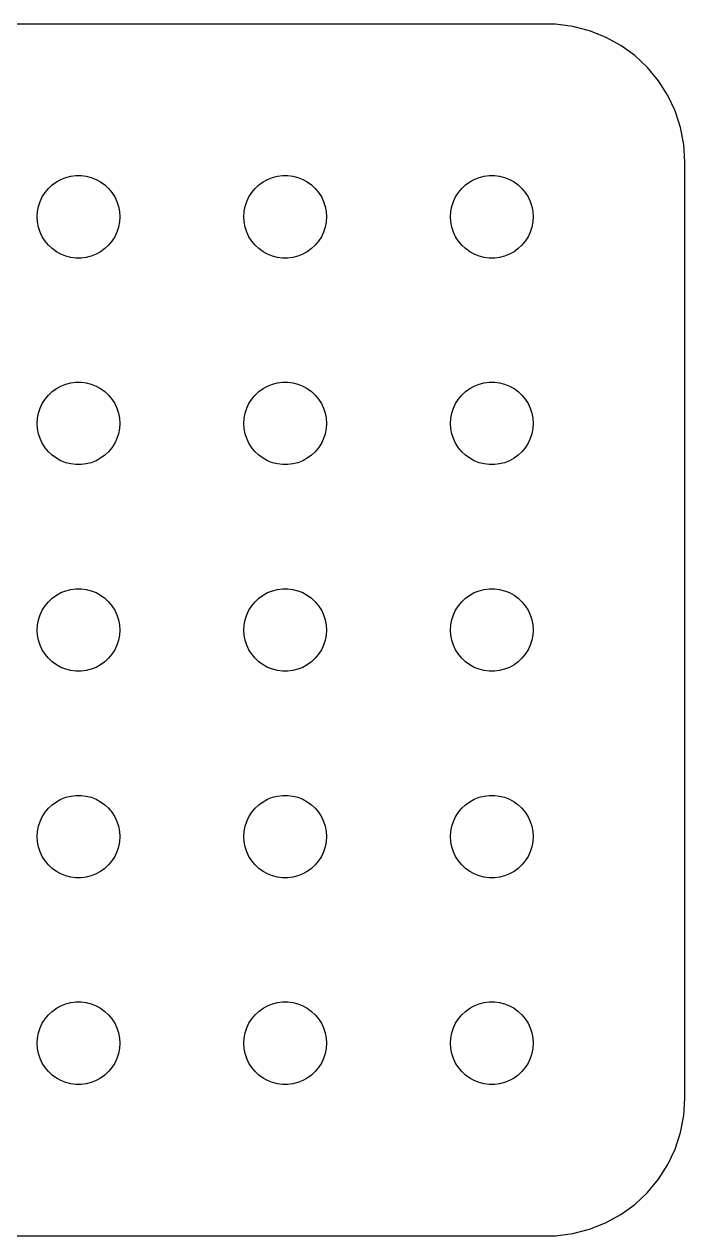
# Model space of a CAD drawing. Header units: metres. Extents: x -44.5 to 44.5, y 32 to 130.
# Drawn here: x 20.53 to 44.5, y 32.01 to 75.99 of the extents above; entities that cross this region are included whole.
import ezdxf

# ---------------------------------------------------------------- set-up
doc = ezdxf.new("R2010")
doc.units = ezdxf.units.M

msp = doc.modelspace()

# ---------------------------------------------------------------- linework, layer by layer
for p, q in [((39.8139, 75.9901), (-39.8139, 75.9901)), ((40.4369, 75.9114), (39.8139, 75.9901)), ((41.0451, 75.7553), (40.4369, 75.9114)), ((41.6289, 75.5241), (41.0451, 75.7553)), ((42.1791, 75.2216), (41.6289, 75.5241)), ((42.6871, 74.8526), (42.1791, 75.2216)), ((43.1448, 74.4227), (42.6871, 74.8526)), ((43.5451, 73.9389), (43.1448, 74.4227)), ((43.8815, 73.4088), (43.5451, 73.9389)), ((44.1489, 72.8406), (43.8815, 73.4088)), ((44.3429, 72.2434), (44.1489, 72.8406)), ((44.4606, 71.6267), (44.3429, 72.2434)), ((44.5, 71), (44.4606, 71.6267)), ((44.5, 37), (44.5, 71)), ((21.8613, 70.3572), (22.0365, 70.4266)), ((22.0365, 70.4266), (22.2189, 70.4734)), ((22.2189, 70.4734), (22.4058, 70.497)), ((22.4058, 70.497), (22.5942, 70.497)), ((22.5942, 70.497), (22.7811, 70.4734)), ((22.7811, 70.4734), (22.9635, 70.4266)), ((22.9635, 70.4266), (23.1387, 70.3572)), ((29.3613, 70.3572), (29.5365, 70.4266)), ((29.5365, 70.4266), (29.7189, 70.4734)), ((29.7189, 70.4734), (29.9058, 70.497)), ((29.9058, 70.497), (30.0942, 70.497)), ((30.0942, 70.497), (30.2811, 70.4734)), ((30.2811, 70.4734), (30.4635, 70.4266)), ((30.4635, 70.4266), (30.6387, 70.3572)), ((36.8613, 70.3572), (37.0365, 70.4266)), ((37.0365, 70.4266), (37.2189, 70.4734)), ((37.2189, 70.4734), (37.4058, 70.497)), ((37.4058, 70.497), (37.5942, 70.497)), ((37.5942, 70.497), (37.7811, 70.4734)), ((37.7811, 70.4734), (37.9635, 70.4266)), ((37.9635, 70.4266), (38.1387, 70.3572)), ((21.2865, 69.8817), (21.4065, 70.0268)), ((21.4065, 70.0268), (21.5439, 70.1558)), ((21.5439, 70.1558), (21.6963, 70.2665)), ((21.6963, 70.2665), (21.8613, 70.3572)), ((23.1387, 70.3572), (23.3037, 70.2665)), ((23.3037, 70.2665), (23.4561, 70.1558)), ((23.4561, 70.1558), (23.5934, 70.0268)), ((23.5934, 70.0268), (23.7135, 69.8817)), ((28.7865, 69.8817), (28.9065, 70.0268)), ((28.9065, 70.0268), (29.0439, 70.1558)), ((29.0439, 70.1558), (29.1963, 70.2665)), ((29.1963, 70.2665), (29.3613, 70.3572)), ((30.6387, 70.3572), (30.8037, 70.2665)), ((30.8037, 70.2665), (30.9561, 70.1558)), ((30.9561, 70.1558), (31.0934, 70.0268)), ((31.0934, 70.0268), (31.2135, 69.8817)), ((36.2865, 69.8817), (36.4065, 70.0268)), ((36.4065, 70.0268), (36.5439, 70.1558)), ((36.5439, 70.1558), (36.6963, 70.2665)), ((36.6963, 70.2665), (36.8613, 70.3572)), ((38.1387, 70.3572), (38.3037, 70.2665)), ((38.3037, 70.2665), (38.4561, 70.1558)), ((38.4561, 70.1558), (38.5934, 70.0268)), ((38.5934, 70.0268), (38.7135, 69.8817)), ((21.0471, 69.373), (21.1053, 69.5522)), ((21.1053, 69.5522), (21.1855, 69.7226)), ((21.1855, 69.7226), (21.2865, 69.8817)), ((23.7135, 69.8817), (23.8145, 69.7226)), ((23.8145, 69.7226), (23.8947, 69.5522)), ((23.8947, 69.5522), (23.9529, 69.373)), ((28.5471, 69.373), (28.6053, 69.5522)), ((28.6053, 69.5522), (28.6855, 69.7226)), ((28.6855, 69.7226), (28.7865, 69.8817)), ((31.2135, 69.8817), (31.3145, 69.7226)), ((31.3145, 69.7226), (31.3947, 69.5522)), ((31.3947, 69.5522), (31.4529, 69.373)), ((36.0471, 69.373), (36.1053, 69.5522)), ((36.1053, 69.5522), (36.1855, 69.7226)), ((36.1855, 69.7226), (36.2865, 69.8817)), ((38.7135, 69.8817), (38.8145, 69.7226)), ((38.8145, 69.7226), (38.8947, 69.5522)), ((38.8947, 69.5522), (38.9529, 69.373)), ((21, 69), (21.0118, 69.188)), ((21.0118, 69.188), (21.0471, 69.373)), ((23.9529, 69.373), (23.9882, 69.188)), ((23.9882, 69.188), (24, 69)), ((28.5, 69), (28.5118, 69.188)), ((28.5118, 69.188), (28.5471, 69.373)), ((31.4529, 69.373), (31.4882, 69.188)), ((31.4882, 69.188), (31.5, 69)), ((36, 69), (36.0118, 69.188)), ((36.0118, 69.188), (36.0471, 69.373)), ((38.9529, 69.373), (38.9882, 69.188)), ((38.9882, 69.188), (39, 69)), ((21.0118, 68.812), (21, 69)), ((21.0471, 68.627), (21.0118, 68.812)), ((21.1053, 68.4478), (21.0471, 68.627)), ((23.9529, 68.627), (23.8947, 68.4478)), ((23.9882, 68.812), (23.9529, 68.627)), ((24, 69), (23.9882, 68.812)), ((28.5118, 68.812), (28.5, 69)), ((28.5471, 68.627), (28.5118, 68.812)), ((28.6053, 68.4478), (28.5471, 68.627)), ((31.4529, 68.627), (31.3947, 68.4478)), ((31.4882, 68.812), (31.4529, 68.627)), ((31.5, 69), (31.4882, 68.812)), ((36.0118, 68.812), (36, 69)), ((36.0471, 68.627), (36.0118, 68.812)), ((36.1053, 68.4478), (36.0471, 68.627)), ((38.9529, 68.627), (38.8947, 68.4478)), ((38.9882, 68.812), (38.9529, 68.627)), ((39, 69), (38.9882, 68.812)), ((21.1855, 68.2774), (21.1053, 68.4478)), ((21.2865, 68.1183), (21.1855, 68.2774)), ((23.8145, 68.2774), (23.7135, 68.1183)), ((23.8947, 68.4478), (23.8145, 68.2774)), ((28.6855, 68.2774), (28.6053, 68.4478)), ((28.7865, 68.1183), (28.6855, 68.2774)), ((31.3145, 68.2774), (31.2135, 68.1183)), ((31.3947, 68.4478), (31.3145, 68.2774)), ((36.1855, 68.2774), (36.1053, 68.4478)), ((36.2865, 68.1183), (36.1855, 68.2774)), ((38.8145, 68.2774), (38.7135, 68.1183)), ((38.8947, 68.4478), (38.8145, 68.2774)), ((21.4065, 67.9732), (21.2865, 68.1183)), ((21.5439, 67.8442), (21.4065, 67.9732)), ((21.6963, 67.7335), (21.5439, 67.8442)), ((21.8613, 67.6427), (21.6963, 67.7335)), ((23.3037, 67.7335), (23.1387, 67.6427)), ((23.4561, 67.8442), (23.3037, 67.7335)), ((23.5934, 67.9732), (23.4561, 67.8442)), ((23.7135, 68.1183), (23.5934, 67.9732)), ((28.9065, 67.9732), (28.7865, 68.1183)), ((29.0439, 67.8442), (28.9065, 67.9732)), ((29.1963, 67.7335), (29.0439, 67.8442)), ((29.3613, 67.6427), (29.1963, 67.7335)), ((30.8037, 67.7335), (30.6387, 67.6427)), ((30.9561, 67.8442), (30.8037, 67.7335)), ((31.0934, 67.9732), (30.9561, 67.8442)), ((31.2135, 68.1183), (31.0934, 67.9732)), ((36.4065, 67.9732), (36.2865, 68.1183)), ((36.5439, 67.8442), (36.4065, 67.9732)), ((36.6963, 67.7335), (36.5439, 67.8442)), ((36.8613, 67.6427), (36.6963, 67.7335)), ((38.3037, 67.7335), (38.1387, 67.6427)), ((38.4561, 67.8442), (38.3037, 67.7335)), ((38.5934, 67.9732), (38.4561, 67.8442)), ((38.7135, 68.1183), (38.5934, 67.9732)), ((22.0365, 67.5734), (21.8613, 67.6427)), ((22.2189, 67.5266), (22.0365, 67.5734)), ((22.4058, 67.5029), (22.2189, 67.5266)), ((22.5942, 67.5029), (22.4058, 67.5029)), ((22.7811, 67.5266), (22.5942, 67.5029)), ((22.9635, 67.5734), (22.7811, 67.5266)), ((23.1387, 67.6427), (22.9635, 67.5734)), ((29.5365, 67.5734), (29.3613, 67.6427)), ((29.7189, 67.5266), (29.5365, 67.5734)), ((29.9058, 67.5029), (29.7189, 67.5266)), ((30.0942, 67.5029), (29.9058, 67.5029)), ((30.2811, 67.5266), (30.0942, 67.5029)), ((30.4635, 67.5734), (30.2811, 67.5266)), ((30.6387, 67.6427), (30.4635, 67.5734)), ((37.0365, 67.5734), (36.8613, 67.6427)), ((37.2189, 67.5266), (37.0365, 67.5734)), ((37.4058, 67.5029), (37.2189, 67.5266)), ((37.5942, 67.5029), (37.4058, 67.5029)), ((37.7811, 67.5266), (37.5942, 67.5029)), ((37.9635, 67.5734), (37.7811, 67.5266)), ((38.1387, 67.6427), (37.9635, 67.5734)), ((21.8613, 62.8572), (22.0365, 62.9266)), ((22.0365, 62.9266), (22.2189, 62.9734)), ((22.2189, 62.9734), (22.4058, 62.997)), ((22.4058, 62.997), (22.5942, 62.997)), ((22.5942, 62.997), (22.7811, 62.9734)), ((22.7811, 62.9734), (22.9635, 62.9266)), ((22.9635, 62.9266), (23.1387, 62.8572)), ((29.3613, 62.8572), (29.5365, 62.9266)), ((29.5365, 62.9266), (29.7189, 62.9734)), ((29.7189, 62.9734), (29.9058, 62.997)), ((29.9058, 62.997), (30.0942, 62.997)), ((30.0942, 62.997), (30.2811, 62.9734)), ((30.2811, 62.9734), (30.4635, 62.9266)), ((30.4635, 62.9266), (30.6387, 62.8572)), ((36.8613, 62.8572), (37.0365, 62.9266)), ((37.0365, 62.9266), (37.2189, 62.9734)), ((37.2189, 62.9734), (37.4058, 62.997)), ((37.4058, 62.997), (37.5942, 62.997)), ((37.5942, 62.997), (37.7811, 62.9734)), ((37.7811, 62.9734), (37.9635, 62.9266)), ((37.9635, 62.9266), (38.1387, 62.8572)), ((21.2865, 62.3817), (21.4065, 62.5268)), ((21.4065, 62.5268), (21.5439, 62.6558)), ((21.5439, 62.6558), (21.6963, 62.7665)), ((21.6963, 62.7665), (21.8613, 62.8572)), ((23.1387, 62.8572), (23.3037, 62.7665)), ((23.3037, 62.7665), (23.4561, 62.6558)), ((23.4561, 62.6558), (23.5934, 62.5268)), ((23.5934, 62.5268), (23.7135, 62.3817)), ((28.7865, 62.3817), (28.9065, 62.5268)), ((28.9065, 62.5268), (29.0439, 62.6558)), ((29.0439, 62.6558), (29.1963, 62.7665)), ((29.1963, 62.7665), (29.3613, 62.8572)), ((30.6387, 62.8572), (30.8037, 62.7665)), ((30.8037, 62.7665), (30.9561, 62.6558)), ((30.9561, 62.6558), (31.0934, 62.5268)), ((31.0934, 62.5268), (31.2135, 62.3817)), ((36.2865, 62.3817), (36.4065, 62.5268)), ((36.4065, 62.5268), (36.5439, 62.6558)), ((36.5439, 62.6558), (36.6963, 62.7665)), ((36.6963, 62.7665), (36.8613, 62.8572)), ((38.1387, 62.8572), (38.3037, 62.7665)), ((38.3037, 62.7665), (38.4561, 62.6558)), ((38.4561, 62.6558), (38.5934, 62.5268)), ((38.5934, 62.5268), (38.7135, 62.3817)), ((21.0471, 61.873), (21.1053, 62.0522)), ((21.1053, 62.0522), (21.1855, 62.2226)), ((21.1855, 62.2226), (21.2865, 62.3817)), ((23.7135, 62.3817), (23.8145, 62.2226)), ((23.8145, 62.2226), (23.8947, 62.0522)), ((23.8947, 62.0522), (23.9529, 61.873)), ((28.5471, 61.873), (28.6053, 62.0522)), ((28.6053, 62.0522), (28.6855, 62.2226)), ((28.6855, 62.2226), (28.7865, 62.3817)), ((31.2135, 62.3817), (31.3145, 62.2226)), ((31.3145, 62.2226), (31.3947, 62.0522)), ((31.3947, 62.0522), (31.4529, 61.873)), ((36.0471, 61.873), (36.1053, 62.0522)), ((36.1053, 62.0522), (36.1855, 62.2226)), ((36.1855, 62.2226), (36.2865, 62.3817)), ((38.7135, 62.3817), (38.8145, 62.2226)), ((38.8145, 62.2226), (38.8947, 62.0522)), ((38.8947, 62.0522), (38.9529, 61.873)), ((21, 61.5), (21.0118, 61.688)), ((21.0118, 61.688), (21.0471, 61.873)), ((23.9529, 61.873), (23.9882, 61.688)), ((23.9882, 61.688), (24, 61.5)), ((28.5, 61.5), (28.5118, 61.688)), ((28.5118, 61.688), (28.5471, 61.873)), ((31.4529, 61.873), (31.4882, 61.688)), ((31.4882, 61.688), (31.5, 61.5)), ((36, 61.5), (36.0118, 61.688)), ((36.0118, 61.688), (36.0471, 61.873)), ((38.9529, 61.873), (38.9882, 61.688)), ((38.9882, 61.688), (39, 61.5)), ((21.0118, 61.312), (21, 61.5)), ((21.0471, 61.127), (21.0118, 61.312)), ((23.9882, 61.312), (23.9529, 61.127)), ((24, 61.5), (23.9882, 61.312)), ((28.5118, 61.312), (28.5, 61.5)), ((28.5471, 61.127), (28.5118, 61.312)), ((31.4882, 61.312), (31.4529, 61.127)), ((31.5, 61.5), (31.4882, 61.312)), ((36.0118, 61.312), (36, 61.5)), ((36.0471, 61.127), (36.0118, 61.312)), ((38.9882, 61.312), (38.9529, 61.127)), ((39, 61.5), (38.9882, 61.312)), ((21.1053, 60.9478), (21.0471, 61.127)), ((21.1855, 60.7774), (21.1053, 60.9478)), ((21.2865, 60.6183), (21.1855, 60.7774)), ((23.8145, 60.7774), (23.7135, 60.6183)), ((23.8947, 60.9478), (23.8145, 60.7774)), ((23.9529, 61.127), (23.8947, 60.9478)), ((28.6053, 60.9478), (28.5471, 61.127)), ((28.6855, 60.7774), (28.6053, 60.9478)), ((28.7865, 60.6183), (28.6855, 60.7774)), ((31.3145, 60.7774), (31.2135, 60.6183)), ((31.3947, 60.9478), (31.3145, 60.7774)), ((31.4529, 61.127), (31.3947, 60.9478)), ((36.1053, 60.9478), (36.0471, 61.127)), ((36.1855, 60.7774), (36.1053, 60.9478)), ((36.2865, 60.6183), (36.1855, 60.7774)), ((38.8145, 60.7774), (38.7135, 60.6183)), ((38.8947, 60.9478), (38.8145, 60.7774)), ((38.9529, 61.127), (38.8947, 60.9478)), ((21.4065, 60.4732), (21.2865, 60.6183)), ((21.5439, 60.3442), (21.4065, 60.4732)), ((21.6963, 60.2335), (21.5439, 60.3442)), ((23.4561, 60.3442), (23.3037, 60.2335)), ((23.5934, 60.4732), (23.4561, 60.3442)), ((23.7135, 60.6183), (23.5934, 60.4732)), ((28.9065, 60.4732), (28.7865, 60.6183)), ((29.0439, 60.3442), (28.9065, 60.4732)), ((29.1963, 60.2335), (29.0439, 60.3442)), ((30.9561, 60.3442), (30.8037, 60.2335)), ((31.0934, 60.4732), (30.9561, 60.3442)), ((31.2135, 60.6183), (31.0934, 60.4732)), ((36.4065, 60.4732), (36.2865, 60.6183)), ((36.5439, 60.3442), (36.4065, 60.4732)), ((36.6963, 60.2335), (36.5439, 60.3442)), ((38.4561, 60.3442), (38.3037, 60.2335)), ((38.5934, 60.4732), (38.4561, 60.3442)), ((38.7135, 60.6183), (38.5934, 60.4732)), ((21.8613, 60.1427), (21.6963, 60.2335)), ((22.0365, 60.0734), (21.8613, 60.1427)), ((22.2189, 60.0266), (22.0365, 60.0734)), ((22.4058, 60.0029), (22.2189, 60.0266)), ((22.5942, 60.0029), (22.4058, 60.0029)), ((22.7811, 60.0266), (22.5942, 60.0029)), ((22.9635, 60.0734), (22.7811, 60.0266)), ((23.1387, 60.1427), (22.9635, 60.0734)), ((23.3037, 60.2335), (23.1387, 60.1427)), ((29.3613, 60.1427), (29.1963, 60.2335)), ((29.5365, 60.0734), (29.3613, 60.1427)), ((29.7189, 60.0266), (29.5365, 60.0734)), ((29.9058, 60.0029), (29.7189, 60.0266)), ((30.0942, 60.0029), (29.9058, 60.0029)), ((30.2811, 60.0266), (30.0942, 60.0029)), ((30.4635, 60.0734), (30.2811, 60.0266)), ((30.6387, 60.1427), (30.4635, 60.0734)), ((30.8037, 60.2335), (30.6387, 60.1427)), ((36.8613, 60.1427), (36.6963, 60.2335)), ((37.0365, 60.0734), (36.8613, 60.1427)), ((37.2189, 60.0266), (37.0365, 60.0734)), ((37.4058, 60.0029), (37.2189, 60.0266)), ((37.5942, 60.0029), (37.4058, 60.0029)), ((37.7811, 60.0266), (37.5942, 60.0029)), ((37.9635, 60.0734), (37.7811, 60.0266)), ((38.1387, 60.1427), (37.9635, 60.0734)), ((38.3037, 60.2335), (38.1387, 60.1427)), ((21.8613, 55.3572), (22.0365, 55.4266)), ((22.0365, 55.4266), (22.2189, 55.4734)), ((22.2189, 55.4734), (22.4058, 55.497)), ((22.4058, 55.497), (22.5942, 55.497)), ((22.5942, 55.497), (22.7811, 55.4734)), ((22.7811, 55.4734), (22.9635, 55.4266)), ((22.9635, 55.4266), (23.1387, 55.3572)), ((29.3613, 55.3572), (29.5365, 55.4266)), ((29.5365, 55.4266), (29.7189, 55.4734)), ((29.7189, 55.4734), (29.9058, 55.497)), ((29.9058, 55.497), (30.0942, 55.497)), ((30.0942, 55.497), (30.2811, 55.4734)), ((30.2811, 55.4734), (30.4635, 55.4266)), ((30.4635, 55.4266), (30.6387, 55.3572)), ((36.8613, 55.3572), (37.0365, 55.4266)), ((37.0365, 55.4266), (37.2189, 55.4734)), ((37.2189, 55.4734), (37.4058, 55.497)), ((37.4058, 55.497), (37.5942, 55.497)), ((37.5942, 55.497), (37.7811, 55.4734)), ((37.7811, 55.4734), (37.9635, 55.4266)), ((37.9635, 55.4266), (38.1387, 55.3572)), ((21.2865, 54.8817), (21.4065, 55.0268)), ((21.4065, 55.0268), (21.5439, 55.1558)), ((21.5439, 55.1558), (21.6963, 55.2665)), ((21.6963, 55.2665), (21.8613, 55.3572)), ((23.1387, 55.3572), (23.3037, 55.2665)), ((23.3037, 55.2665), (23.4561, 55.1558)), ((23.4561, 55.1558), (23.5934, 55.0268)), ((23.5934, 55.0268), (23.7135, 54.8817)), ((28.7865, 54.8817), (28.9065, 55.0268)), ((28.9065, 55.0268), (29.0439, 55.1558)), ((29.0439, 55.1558), (29.1963, 55.2665)), ((29.1963, 55.2665), (29.3613, 55.3572)), ((30.6387, 55.3572), (30.8037, 55.2665)), ((30.8037, 55.2665), (30.9561, 55.1558)), ((30.9561, 55.1558), (31.0934, 55.0268)), ((31.0934, 55.0268), (31.2135, 54.8817)), ((36.2865, 54.8817), (36.4065, 55.0268)), ((36.4065, 55.0268), (36.5439, 55.1558)), ((36.5439, 55.1558), (36.6963, 55.2665)), ((36.6963, 55.2665), (36.8613, 55.3572)), ((38.1387, 55.3572), (38.3037, 55.2665)), ((38.3037, 55.2665), (38.4561, 55.1558)), ((38.4561, 55.1558), (38.5934, 55.0268)), ((38.5934, 55.0268), (38.7135, 54.8817)), ((21.0471, 54.373), (21.1053, 54.5522)), ((21.1053, 54.5522), (21.1855, 54.7226)), ((21.1855, 54.7226), (21.2865, 54.8817)), ((23.7135, 54.8817), (23.8145, 54.7226)), ((23.8145, 54.7226), (23.8947, 54.5522)), ((23.8947, 54.5522), (23.9529, 54.373)), ((28.5471, 54.373), (28.6053, 54.5522)), ((28.6053, 54.5522), (28.6855, 54.7226)), ((28.6855, 54.7226), (28.7865, 54.8817)), ((31.2135, 54.8817), (31.3145, 54.7226)), ((31.3145, 54.7226), (31.3947, 54.5522)), ((31.3947, 54.5522), (31.4529, 54.373)), ((36.0471, 54.373), (36.1053, 54.5522)), ((36.1053, 54.5522), (36.1855, 54.7226)), ((36.1855, 54.7226), (36.2865, 54.8817)), ((38.7135, 54.8817), (38.8145, 54.7226)), ((38.8145, 54.7226), (38.8947, 54.5522)), ((38.8947, 54.5522), (38.9529, 54.373)), ((21, 54), (21.0118, 54.188)), ((21.0118, 54.188), (21.0471, 54.373)), ((23.9529, 54.373), (23.9882, 54.188)), ((23.9882, 54.188), (24, 54)), ((28.5, 54), (28.5118, 54.188)), ((28.5118, 54.188), (28.5471, 54.373)), ((31.4529, 54.373), (31.4882, 54.188)), ((31.4882, 54.188), (31.5, 54)), ((36, 54), (36.0118, 54.188)), ((36.0118, 54.188), (36.0471, 54.373)), ((38.9529, 54.373), (38.9882, 54.188)), ((38.9882, 54.188), (39, 54)), ((21.0118, 53.812), (21, 54)), ((21.0471, 53.627), (21.0118, 53.812)), ((23.9882, 53.812), (23.9529, 53.627)), ((24, 54), (23.9882, 53.812)), ((28.5118, 53.812), (28.5, 54)), ((28.5471, 53.627), (28.5118, 53.812)), ((31.4882, 53.812), (31.4529, 53.627)), ((31.5, 54), (31.4882, 53.812)), ((36.0118, 53.812), (36, 54)), ((36.0471, 53.627), (36.0118, 53.812)), ((38.9882, 53.812), (38.9529, 53.627)), ((39, 54), (38.9882, 53.812)), ((21.1053, 53.4478), (21.0471, 53.627)), ((21.1855, 53.2774), (21.1053, 53.4478)), ((21.2865, 53.1183), (21.1855, 53.2774)), ((23.8145, 53.2774), (23.7135, 53.1183)), ((23.8947, 53.4478), (23.8145, 53.2774)), ((23.9529, 53.627), (23.8947, 53.4478)), ((28.6053, 53.4478), (28.5471, 53.627)), ((28.6855, 53.2774), (28.6053, 53.4478)), ((28.7865, 53.1183), (28.6855, 53.2774)), ((31.3145, 53.2774), (31.2135, 53.1183)), ((31.3947, 53.4478), (31.3145, 53.2774)), ((31.4529, 53.627), (31.3947, 53.4478)), ((36.1053, 53.4478), (36.0471, 53.627)), ((36.1855, 53.2774), (36.1053, 53.4478)), ((36.2865, 53.1183), (36.1855, 53.2774)), ((38.8145, 53.2774), (38.7135, 53.1183)), ((38.8947, 53.4478), (38.8145, 53.2774)), ((38.9529, 53.627), (38.8947, 53.4478)), ((21.4065, 52.9732), (21.2865, 53.1183)), ((21.5439, 52.8442), (21.4065, 52.9732)), ((21.6963, 52.7335), (21.5439, 52.8442)), ((23.4561, 52.8442), (23.3037, 52.7335)), ((23.5934, 52.9732), (23.4561, 52.8442)), ((23.7135, 53.1183), (23.5934, 52.9732)), ((28.9065, 52.9732), (28.7865, 53.1183)), ((29.0439, 52.8442), (28.9065, 52.9732)), ((29.1963, 52.7335), (29.0439, 52.8442)), ((30.9561, 52.8442), (30.8037, 52.7335)), ((31.0934, 52.9732), (30.9561, 52.8442)), ((31.2135, 53.1183), (31.0934, 52.9732)), ((36.4065, 52.9732), (36.2865, 53.1183)), ((36.5439, 52.8442), (36.4065, 52.9732)), ((36.6963, 52.7335), (36.5439, 52.8442)), ((38.4561, 52.8442), (38.3037, 52.7335)), ((38.5934, 52.9732), (38.4561, 52.8442)), ((38.7135, 53.1183), (38.5934, 52.9732)), ((21.8613, 52.6428), (21.6963, 52.7335)), ((22.0365, 52.5734), (21.8613, 52.6428)), ((22.2189, 52.5266), (22.0365, 52.5734)), ((22.4058, 52.503), (22.2189, 52.5266)), ((22.5942, 52.503), (22.4058, 52.503)), ((22.7811, 52.5266), (22.5942, 52.503)), ((22.9635, 52.5734), (22.7811, 52.5266)), ((23.1387, 52.6428), (22.9635, 52.5734)), ((23.3037, 52.7335), (23.1387, 52.6428)), ((29.3613, 52.6428), (29.1963, 52.7335)), ((29.5365, 52.5734), (29.3613, 52.6428)), ((29.7189, 52.5266), (29.5365, 52.5734)), ((29.9058, 52.503), (29.7189, 52.5266)), ((30.0942, 52.503), (29.9058, 52.503)), ((30.2811, 52.5266), (30.0942, 52.503)), ((30.4635, 52.5734), (30.2811, 52.5266)), ((30.6387, 52.6428), (30.4635, 52.5734)), ((30.8037, 52.7335), (30.6387, 52.6428)), ((36.8613, 52.6428), (36.6963, 52.7335)), ((37.0365, 52.5734), (36.8613, 52.6428)), ((37.2189, 52.5266), (37.0365, 52.5734)), ((37.4058, 52.503), (37.2189, 52.5266)), ((37.5942, 52.503), (37.4058, 52.503)), ((37.7811, 52.5266), (37.5942, 52.503)), ((37.9635, 52.5734), (37.7811, 52.5266)), ((38.1387, 52.6428), (37.9635, 52.5734)), ((38.3037, 52.7335), (38.1387, 52.6428)), ((22.0365, 47.9266), (22.2189, 47.9734)), ((22.2189, 47.9734), (22.4058, 47.9971)), ((22.4058, 47.9971), (22.5942, 47.9971)), ((22.5942, 47.9971), (22.7811, 47.9734)), ((22.7811, 47.9734), (22.9635, 47.9266)), ((29.5365, 47.9266), (29.7189, 47.9734)), ((29.7189, 47.9734), (29.9058, 47.9971)), ((29.9058, 47.9971), (30.0942, 47.9971)), ((30.0942, 47.9971), (30.2811, 47.9734)), ((30.2811, 47.9734), (30.4635, 47.9266)), ((37.0365, 47.9266), (37.2189, 47.9734)), ((37.2189, 47.9734), (37.4058, 47.9971)), ((37.4058, 47.9971), (37.5942, 47.9971)), ((37.5942, 47.9971), (37.7811, 47.9734)), ((37.7811, 47.9734), (37.9635, 47.9266)), ((21.2865, 47.3817), (21.4065, 47.5268)), ((21.4065, 47.5268), (21.5439, 47.6558)), ((21.5439, 47.6558), (21.6963, 47.7665)), ((21.6963, 47.7665), (21.8613, 47.8573)), ((21.8613, 47.8573), (22.0365, 47.9266)), ((22.9635, 47.9266), (23.1387, 47.8573)), ((23.1387, 47.8573), (23.3037, 47.7665)), ((23.3037, 47.7665), (23.4561, 47.6558)), ((23.4561, 47.6558), (23.5934, 47.5268)), ((23.5934, 47.5268), (23.7135, 47.3817)), ((28.7865, 47.3817), (28.9065, 47.5268)), ((28.9065, 47.5268), (29.0439, 47.6558)), ((29.0439, 47.6558), (29.1963, 47.7665)), ((29.1963, 47.7665), (29.3613, 47.8573)), ((29.3613, 47.8573), (29.5365, 47.9266)), ((30.4635, 47.9266), (30.6387, 47.8573)), ((30.6387, 47.8573), (30.8037, 47.7665)), ((30.8037, 47.7665), (30.9561, 47.6558)), ((30.9561, 47.6558), (31.0934, 47.5268)), ((31.0934, 47.5268), (31.2135, 47.3817)), ((36.2865, 47.3817), (36.4065, 47.5268)), ((36.4065, 47.5268), (36.5439, 47.6558)), ((36.5439, 47.6558), (36.6963, 47.7665)), ((36.6963, 47.7665), (36.8613, 47.8573)), ((36.8613, 47.8573), (37.0365, 47.9266)), ((37.9635, 47.9266), (38.1387, 47.8573)), ((38.1387, 47.8573), (38.3037, 47.7665)), ((38.3037, 47.7665), (38.4561, 47.6558)), ((38.4561, 47.6558), (38.5934, 47.5268)), ((38.5934, 47.5268), (38.7135, 47.3817)), ((21.1053, 47.0522), (21.1855, 47.2226)), ((21.1855, 47.2226), (21.2865, 47.3817)), ((23.7135, 47.3817), (23.8145, 47.2226)), ((23.8145, 47.2226), (23.8947, 47.0522)), ((28.6053, 47.0522), (28.6855, 47.2226)), ((28.6855, 47.2226), (28.7865, 47.3817)), ((31.2135, 47.3817), (31.3145, 47.2226)), ((31.3145, 47.2226), (31.3947, 47.0522)), ((36.1053, 47.0522), (36.1855, 47.2226)), ((36.1855, 47.2226), (36.2865, 47.3817)), ((38.7135, 47.3817), (38.8145, 47.2226)), ((38.8145, 47.2226), (38.8947, 47.0522)), ((21, 46.5), (21.0118, 46.688)), ((21.0118, 46.688), (21.0471, 46.873)), ((21.0471, 46.873), (21.1053, 47.0522)), ((23.8947, 47.0522), (23.9529, 46.873)), ((23.9529, 46.873), (23.9882, 46.688)), ((23.9882, 46.688), (24, 46.5)), ((28.5, 46.5), (28.5118, 46.688)), ((28.5118, 46.688), (28.5471, 46.873)), ((28.5471, 46.873), (28.6053, 47.0522)), ((31.3947, 47.0522), (31.4529, 46.873)), ((31.4529, 46.873), (31.4882, 46.688)), ((31.4882, 46.688), (31.5, 46.5)), ((36, 46.5), (36.0118, 46.688)), ((36.0118, 46.688), (36.0471, 46.873)), ((36.0471, 46.873), (36.1053, 47.0522)), ((38.8947, 47.0522), (38.9529, 46.873)), ((38.9529, 46.873), (38.9882, 46.688)), ((38.9882, 46.688), (39, 46.5)), ((21.0118, 46.312), (21, 46.5)), ((21.0471, 46.127), (21.0118, 46.312)), ((23.9882, 46.312), (23.9529, 46.127)), ((24, 46.5), (23.9882, 46.312)), ((28.5118, 46.312), (28.5, 46.5)), ((28.5471, 46.127), (28.5118, 46.312)), ((31.4882, 46.312), (31.4529, 46.127)), ((31.5, 46.5), (31.4882, 46.312)), ((36.0118, 46.312), (36, 46.5)), ((36.0471, 46.127), (36.0118, 46.312)), ((38.9882, 46.312), (38.9529, 46.127)), ((39, 46.5), (38.9882, 46.312)), ((21.1053, 45.9478), (21.0471, 46.127)), ((21.1855, 45.7774), (21.1053, 45.9478)), ((21.2865, 45.6183), (21.1855, 45.7774)), ((23.8145, 45.7774), (23.7135, 45.6183)), ((23.8947, 45.9478), (23.8145, 45.7774)), ((23.9529, 46.127), (23.8947, 45.9478)), ((28.6053, 45.9478), (28.5471, 46.127)), ((28.6855, 45.7774), (28.6053, 45.9478)), ((28.7865, 45.6183), (28.6855, 45.7774)), ((31.3145, 45.7774), (31.2135, 45.6183)), ((31.3947, 45.9478), (31.3145, 45.7774)), ((31.4529, 46.127), (31.3947, 45.9478)), ((36.1053, 45.9478), (36.0471, 46.127)), ((36.1855, 45.7774), (36.1053, 45.9478)), ((36.2865, 45.6183), (36.1855, 45.7774)), ((38.8145, 45.7774), (38.7135, 45.6183)), ((38.8947, 45.9478), (38.8145, 45.7774)), ((38.9529, 46.127), (38.8947, 45.9478)), ((21.4065, 45.4732), (21.2865, 45.6183)), ((21.5439, 45.3442), (21.4065, 45.4732)), ((21.6963, 45.2335), (21.5439, 45.3442)), ((23.4561, 45.3442), (23.3037, 45.2335)), ((23.5934, 45.4732), (23.4561, 45.3442)), ((23.7135, 45.6183), (23.5934, 45.4732)), ((28.9065, 45.4732), (28.7865, 45.6183)), ((29.0439, 45.3442), (28.9065, 45.4732)), ((29.1963, 45.2335), (29.0439, 45.3442)), ((30.9561, 45.3442), (30.8037, 45.2335)), ((31.0934, 45.4732), (30.9561, 45.3442)), ((31.2135, 45.6183), (31.0934, 45.4732)), ((36.4065, 45.4732), (36.2865, 45.6183)), ((36.5439, 45.3442), (36.4065, 45.4732)), ((36.6963, 45.2335), (36.5439, 45.3442)), ((38.4561, 45.3442), (38.3037, 45.2335)), ((38.5934, 45.4732), (38.4561, 45.3442)), ((38.7135, 45.6183), (38.5934, 45.4732)), ((21.8613, 45.1428), (21.6963, 45.2335)), ((22.0365, 45.0734), (21.8613, 45.1428)), ((22.2189, 45.0266), (22.0365, 45.0734)), ((22.4058, 45.003), (22.2189, 45.0266)), ((22.5942, 45.003), (22.4058, 45.003)), ((22.7811, 45.0266), (22.5942, 45.003)), ((22.9635, 45.0734), (22.7811, 45.0266)), ((23.1387, 45.1428), (22.9635, 45.0734)), ((23.3037, 45.2335), (23.1387, 45.1428)), ((29.3613, 45.1428), (29.1963, 45.2335)), ((29.5365, 45.0734), (29.3613, 45.1428)), ((29.7189, 45.0266), (29.5365, 45.0734)), ((29.9058, 45.003), (29.7189, 45.0266)), ((30.0942, 45.003), (29.9058, 45.003)), ((30.2811, 45.0266), (30.0942, 45.003)), ((30.4635, 45.0734), (30.2811, 45.0266)), ((30.6387, 45.1428), (30.4635, 45.0734)), ((30.8037, 45.2335), (30.6387, 45.1428)), ((36.8613, 45.1428), (36.6963, 45.2335)), ((37.0365, 45.0734), (36.8613, 45.1428)), ((37.2189, 45.0266), (37.0365, 45.0734)), ((37.4058, 45.003), (37.2189, 45.0266)), ((37.5942, 45.003), (37.4058, 45.003)), ((37.7811, 45.0266), (37.5942, 45.003)), ((37.9635, 45.0734), (37.7811, 45.0266)), ((38.1387, 45.1428), (37.9635, 45.0734)), ((38.3037, 45.2335), (38.1387, 45.1428)), ((22.0365, 40.4266), (22.2189, 40.4734)), ((22.2189, 40.4734), (22.4058, 40.4971)), ((22.4058, 40.4971), (22.5942, 40.4971)), ((22.5942, 40.4971), (22.7811, 40.4734)), ((22.7811, 40.4734), (22.9635, 40.4266)), ((29.5365, 40.4266), (29.7189, 40.4734)), ((29.7189, 40.4734), (29.9058, 40.4971)), ((29.9058, 40.4971), (30.0942, 40.4971)), ((30.0942, 40.4971), (30.2811, 40.4734)), ((30.2811, 40.4734), (30.4635, 40.4266)), ((37.0365, 40.4266), (37.2189, 40.4734)), ((37.2189, 40.4734), (37.4058, 40.4971)), ((37.4058, 40.4971), (37.5942, 40.4971)), ((37.5942, 40.4971), (37.7811, 40.4734)), ((37.7811, 40.4734), (37.9635, 40.4266)), ((21.2865, 39.8817), (21.4065, 40.0268)), ((21.4065, 40.0268), (21.5439, 40.1558)), ((21.5439, 40.1558), (21.6963, 40.2665)), ((21.6963, 40.2665), (21.8613, 40.3573)), ((21.8613, 40.3573), (22.0365, 40.4266)), ((22.9635, 40.4266), (23.1387, 40.3573)), ((23.1387, 40.3573), (23.3037, 40.2665)), ((23.3037, 40.2665), (23.4561, 40.1558)), ((23.4561, 40.1558), (23.5934, 40.0268)), ((23.5934, 40.0268), (23.7135, 39.8817)), ((28.7865, 39.8817), (28.9065, 40.0268)), ((28.9065, 40.0268), (29.0439, 40.1558)), ((29.0439, 40.1558), (29.1963, 40.2665)), ((29.1963, 40.2665), (29.3613, 40.3573)), ((29.3613, 40.3573), (29.5365, 40.4266)), ((30.4635, 40.4266), (30.6387, 40.3573)), ((30.6387, 40.3573), (30.8037, 40.2665)), ((30.8037, 40.2665), (30.9561, 40.1558)), ((30.9561, 40.1558), (31.0934, 40.0268)), ((31.0934, 40.0268), (31.2135, 39.8817)), ((36.2865, 39.8817), (36.4065, 40.0268)), ((36.4065, 40.0268), (36.5439, 40.1558)), ((36.5439, 40.1558), (36.6963, 40.2665)), ((36.6963, 40.2665), (36.8613, 40.3573)), ((36.8613, 40.3573), (37.0365, 40.4266)), ((37.9635, 40.4266), (38.1387, 40.3573)), ((38.1387, 40.3573), (38.3037, 40.2665)), ((38.3037, 40.2665), (38.4561, 40.1558)), ((38.4561, 40.1558), (38.5934, 40.0268)), ((38.5934, 40.0268), (38.7135, 39.8817)), ((21.1053, 39.5522), (21.1855, 39.7226)), ((21.1855, 39.7226), (21.2865, 39.8817)), ((23.7135, 39.8817), (23.8145, 39.7226)), ((23.8145, 39.7226), (23.8947, 39.5522)), ((28.6053, 39.5522), (28.6855, 39.7226)), ((28.6855, 39.7226), (28.7865, 39.8817)), ((31.2135, 39.8817), (31.3145, 39.7226)), ((31.3145, 39.7226), (31.3947, 39.5522)), ((36.1053, 39.5522), (36.1855, 39.7226)), ((36.1855, 39.7226), (36.2865, 39.8817)), ((38.7135, 39.8817), (38.8145, 39.7226)), ((38.8145, 39.7226), (38.8947, 39.5522)), ((21, 39), (21.0118, 39.188)), ((21.0118, 39.188), (21.0471, 39.373)), ((21.0471, 39.373), (21.1053, 39.5522)), ((23.8947, 39.5522), (23.9529, 39.373)), ((23.9529, 39.373), (23.9882, 39.188)), ((23.9882, 39.188), (24, 39)), ((28.5, 39), (28.5118, 39.188)), ((28.5118, 39.188), (28.5471, 39.373)), ((28.5471, 39.373), (28.6053, 39.5522)), ((31.3947, 39.5522), (31.4529, 39.373)), ((31.4529, 39.373), (31.4882, 39.188)), ((31.4882, 39.188), (31.5, 39)), ((36, 39), (36.0118, 39.188)), ((36.0118, 39.188), (36.0471, 39.373)), ((36.0471, 39.373), (36.1053, 39.5522)), ((38.8947, 39.5522), (38.9529, 39.373)), ((38.9529, 39.373), (38.9882, 39.188)), ((38.9882, 39.188), (39, 39)), ((21.0118, 38.812), (21, 39)), ((21.0471, 38.627), (21.0118, 38.812)), ((23.9882, 38.812), (23.9529, 38.627)), ((24, 39), (23.9882, 38.812)), ((28.5118, 38.812), (28.5, 39)), ((28.5471, 38.627), (28.5118, 38.812)), ((31.4882, 38.812), (31.4529, 38.627)), ((31.5, 39), (31.4882, 38.812)), ((36.0118, 38.812), (36, 39)), ((36.0471, 38.627), (36.0118, 38.812)), ((38.9882, 38.812), (38.9529, 38.627)), ((39, 39), (38.9882, 38.812)), ((21.1053, 38.4478), (21.0471, 38.627)), ((21.1855, 38.2774), (21.1053, 38.4478)), ((21.2865, 38.1183), (21.1855, 38.2774)), ((23.8145, 38.2774), (23.7135, 38.1183)), ((23.8947, 38.4478), (23.8145, 38.2774)), ((23.9529, 38.627), (23.8947, 38.4478)), ((28.6053, 38.4478), (28.5471, 38.627)), ((28.6855, 38.2774), (28.6053, 38.4478)), ((28.7865, 38.1183), (28.6855, 38.2774)), ((31.3145, 38.2774), (31.2135, 38.1183)), ((31.3947, 38.4478), (31.3145, 38.2774)), ((31.4529, 38.627), (31.3947, 38.4478)), ((36.1053, 38.4478), (36.0471, 38.627)), ((36.1855, 38.2774), (36.1053, 38.4478)), ((36.2865, 38.1183), (36.1855, 38.2774)), ((38.8145, 38.2774), (38.7135, 38.1183)), ((38.8947, 38.4478), (38.8145, 38.2774)), ((38.9529, 38.627), (38.8947, 38.4478)), ((21.4065, 37.9732), (21.2865, 38.1183)), ((21.5439, 37.8442), (21.4065, 37.9732)), ((21.6963, 37.7335), (21.5439, 37.8442)), ((23.4561, 37.8442), (23.3037, 37.7335)), ((23.5934, 37.9732), (23.4561, 37.8442)), ((23.7135, 38.1183), (23.5934, 37.9732)), ((28.9065, 37.9732), (28.7865, 38.1183)), ((29.0439, 37.8442), (28.9065, 37.9732)), ((29.1963, 37.7335), (29.0439, 37.8442)), ((30.9561, 37.8442), (30.8037, 37.7335)), ((31.0934, 37.9732), (30.9561, 37.8442)), ((31.2135, 38.1183), (31.0934, 37.9732)), ((36.4065, 37.9732), (36.2865, 38.1183)), ((36.5439, 37.8442), (36.4065, 37.9732)), ((36.6963, 37.7335), (36.5439, 37.8442)), ((38.4561, 37.8442), (38.3037, 37.7335)), ((38.5934, 37.9732), (38.4561, 37.8442)), ((38.7135, 38.1183), (38.5934, 37.9732)), ((21.8613, 37.6428), (21.6963, 37.7335)), ((22.0365, 37.5734), (21.8613, 37.6428)), ((22.2189, 37.5266), (22.0365, 37.5734)), ((22.4058, 37.503), (22.2189, 37.5266)), ((22.5942, 37.503), (22.4058, 37.503)), ((22.7811, 37.5266), (22.5942, 37.503)), ((22.9635, 37.5734), (22.7811, 37.5266)), ((23.1387, 37.6428), (22.9635, 37.5734)), ((23.3037, 37.7335), (23.1387, 37.6428)), ((29.3613, 37.6428), (29.1963, 37.7335)), ((29.5365, 37.5734), (29.3613, 37.6428)), ((29.7189, 37.5266), (29.5365, 37.5734)), ((29.9058, 37.503), (29.7189, 37.5266)), ((30.0942, 37.503), (29.9058, 37.503)), ((30.2811, 37.5266), (30.0942, 37.503)), ((30.4635, 37.5734), (30.2811, 37.5266)), ((30.6387, 37.6428), (30.4635, 37.5734)), ((30.8037, 37.7335), (30.6387, 37.6428)), ((36.8613, 37.6428), (36.6963, 37.7335)), ((37.0365, 37.5734), (36.8613, 37.6428)), ((37.2189, 37.5266), (37.0365, 37.5734)), ((37.4058, 37.503), (37.2189, 37.5266)), ((37.5942, 37.503), (37.4058, 37.503)), ((37.7811, 37.5266), (37.5942, 37.503)), ((37.9635, 37.5734), (37.7811, 37.5266)), ((38.1387, 37.6428), (37.9635, 37.5734)), ((38.3037, 37.7335), (38.1387, 37.6428)), ((44.4606, 36.3733), (44.5, 37)), ((44.3429, 35.7566), (44.4606, 36.3733)), ((44.1489, 35.1594), (44.3429, 35.7566)), ((43.8815, 34.5912), (44.1489, 35.1594)), ((43.5451, 34.0611), (43.8815, 34.5912)), ((43.1448, 33.5773), (43.5451, 34.0611)), ((42.6871, 33.1474), (43.1448, 33.5773)), ((42.1791, 32.7784), (42.6871, 33.1474)), ((41.6289, 32.4759), (42.1791, 32.7784)), ((40.4369, 32.0886), (41.0451, 32.2447)), ((41.0451, 32.2447), (41.6289, 32.4759)), ((-39.8139, 32.0099), (39.8139, 32.0099)), ((39.8139, 32.0099), (40.4369, 32.0886))]:
    msp.add_line(p, q)

doc.saveas('drawing.dxf')
